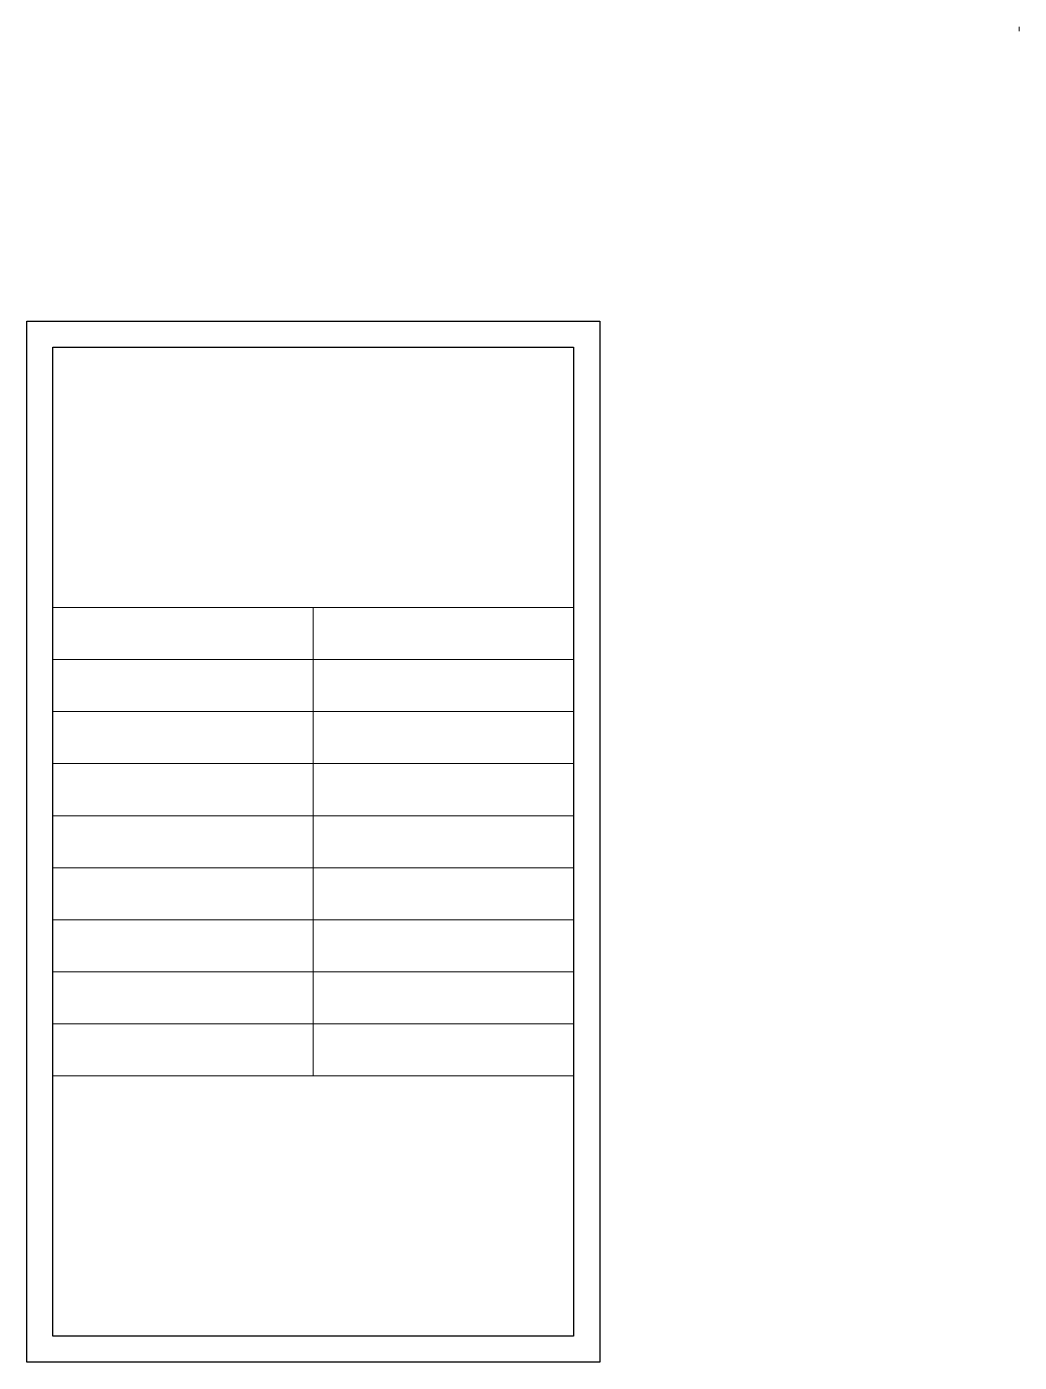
# Model space of a CAD drawing. Header units: millimetres. Extents: x 828494 to 5219521, y -272453 to 431064.
# Drawn here: x 2573619 to 2579336, y 124469 to 132166 of the extents above; entities that cross this region are included whole.
import ezdxf

# ---------------------------------------------------------------- set-up
doc = ezdxf.new("R2010")
doc.units = ezdxf.units.MM
doc.header["$LTSCALE"] = 5
doc.header["$MEASUREMENT"] = 0
for name, color, linetype, lineweight in [('Elevation dark-Mobius', 40, 'Continuous', 18), ('Staircase-Mobius', 255, 'Continuous', 9), ('Wall 150-Mobius', 50, 'Continuous', 30)]:
    doc.layers.add(name, color=color, linetype=linetype, lineweight=lineweight)

msp = doc.modelspace()

# ---------------------------------------------------------------- linework, layer by layer
at = {"layer": 'Elevation dark-Mobius'}
msp.add_line((2579335.8, 132139.1), (2579335.8, 132165.6), dxfattribs=at)
at = {"layer": 'Staircase-Mobius'}
for p, q in [((2576769, 128819), (2573769, 128819)), ((2575269, 126119), (2575269, 128819)), ((2576769, 128519), (2573769, 128519)), ((2576769, 128219), (2573769, 128219)), ((2576769, 127919), (2573769, 127919)), ((2576769, 127619), (2573769, 127619)), ((2576769, 127319), (2573769, 127319)), ((2576769, 127019), (2573769, 127019)), ((2576769, 126719), (2573769, 126719)), ((2576769, 126419), (2573769, 126419)), ((2576769, 126119), (2573769, 126119))]:
    msp.add_line(p, q, dxfattribs=at)
at = {"layer": 'Wall 150-Mobius'}
for points in [[(2576919, 124469), (2573619, 124469), (2573619, 130469), (2576919, 130469)], [(2576769, 124619), (2573769, 124619), (2573769, 130319), (2576769, 130319)]]:
    msp.add_lwpolyline(points, close=True, dxfattribs=at)

doc.saveas('drawing.dxf')
